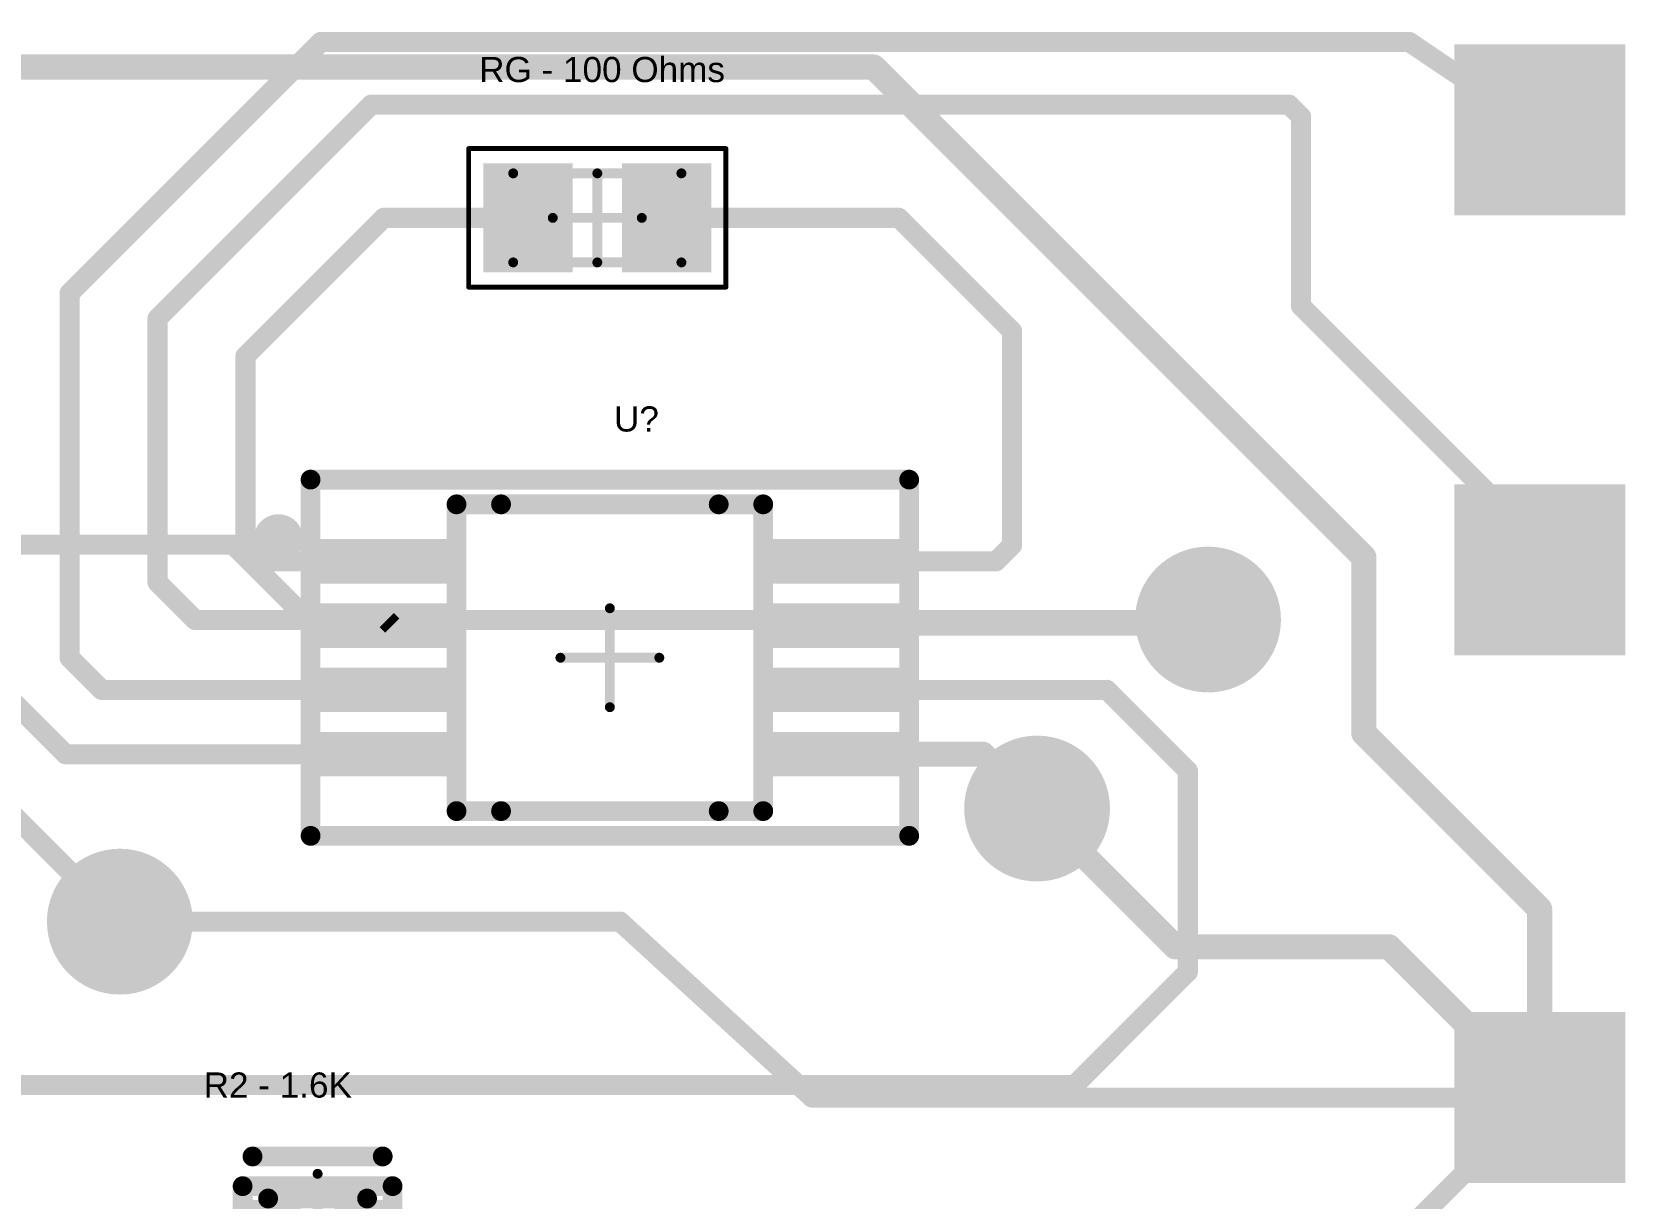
# Model space of a CAD drawing. Header units: inches. Extents: x 49.2 to 73.9, y 82.3 to 101.1.
# Drawn here: x 57.78 to 73.89, y 88.9 to 100.69 of the extents above; entities that cross this region are included whole.
import ezdxf

# ---------------------------------------------------------------- set-up
doc = ezdxf.new("R2010")
doc.units = ezdxf.units.IN
for name, color, linetype in [('Bottom Layer', 5, 'Continuous'), ('Bottom Solder', 6, 'Continuous'), ('Multi-Layer', 9, 'Continuous'), ('Pad Holes', 156, 'Continuous'), ('Top 3D Body', 56, 'Continuous'), ('Top Assembly', 56, 'Continuous'), ('Top Component Center', 56, 'Continuous'), ('Top Courtyard', 56, 'Continuous'), ('Top Layer', 1, 'Continuous'), ('Top Overlay', 2, 'Continuous'), ('Top Paste', 8, 'Continuous'), ('Top Solder', 216, 'Continuous'), ('Via Holes', 16, 'Continuous')]:
    doc.layers.add(name, color=color, linetype=linetype)
doc.styles.add('Arial', font='', dxfattribs={"height": 0.2})
doc.styles.get('Arial').set_extended_font_data('Arial')

# ---------------------------------------------------------------- blocks, each defined once
blk = doc.blocks.new('FP_DGK0008A_MFG_2')
at = {"layer": 'Top Layer'}
for points in [[(-2.925, 1.2), (-1.475, 1.2), (-1.475, 0.75), (-2.925, 0.75)], [(1.475, 1.2), (2.925, 1.2), (2.925, 0.75), (1.475, 0.75)], [(-2.925, 0.55), (-1.475, 0.55), (-1.475, 0.1), (-2.925, 0.1)], [(1.475, 0.55), (2.925, 0.55), (2.925, 0.1), (1.475, 0.1)], [(-2.925, -0.1), (-1.475, -0.1), (-1.475, -0.55), (-2.925, -0.55)], [(1.475, -0.1), (2.925, -0.1), (2.925, -0.55), (1.475, -0.55)], [(-2.925, -0.75), (-1.475, -0.75), (-1.475, -1.2), (-2.925, -1.2)], [(1.475, -0.75), (2.925, -0.75), (2.925, -1.2), (1.475, -1.2)]]:
    blk.add_hatch(color=1, dxfattribs=at).paths.add_polyline_path(points)
at = {"layer": 'Top Paste'}
for points in [[(-2.925, 1.2), (-1.475, 1.2), (-1.475, 0.75), (-2.925, 0.75)], [(1.475, 1.2), (2.925, 1.2), (2.925, 0.75), (1.475, 0.75)], [(-2.925, 0.55), (-1.475, 0.55), (-1.475, 0.1), (-2.925, 0.1)], [(1.475, 0.55), (2.925, 0.55), (2.925, 0.1), (1.475, 0.1)], [(-2.925, -0.1), (-1.475, -0.1), (-1.475, -0.55), (-2.925, -0.55)], [(1.475, -0.1), (2.925, -0.1), (2.925, -0.55), (1.475, -0.55)], [(-2.925, -0.75), (-1.475, -0.75), (-1.475, -1.2), (-2.925, -1.2)], [(1.475, -0.75), (2.925, -0.75), (2.925, -1.2), (1.475, -1.2)]]:
    blk.add_hatch(color=8, dxfattribs=at).paths.add_polyline_path(points)
at = {"layer": 'Top Solder'}
for points in [[(-2.925, 1.2), (-1.475, 1.2), (-1.475, 0.75), (-2.925, 0.75)], [(1.475, 1.2), (2.925, 1.2), (2.925, 0.75), (1.475, 0.75)], [(-2.925, 0.55), (-1.475, 0.55), (-1.475, 0.1), (-2.925, 0.1)], [(1.475, 0.55), (2.925, 0.55), (2.925, 0.1), (1.475, 0.1)], [(-2.925, -0.1), (-1.475, -0.1), (-1.475, -0.55), (-2.925, -0.55)], [(1.475, -0.1), (2.925, -0.1), (2.925, -0.55), (1.475, -0.55)], [(-2.925, -0.75), (-1.475, -0.75), (-1.475, -1.2), (-2.925, -1.2)], [(1.475, -0.75), (2.925, -0.75), (2.925, -1.2), (1.475, -1.2)]]:
    blk.add_hatch(color=216, dxfattribs=at).paths.add_polyline_path(points)
at = {"layer": 'Top 3D Body'}
for points in [[(-1.55, -1.55, 0.2, 0.2, 0), (-1.55, 1.55, 0.2, 0.2, 0)], [(-1.55, 1.55, 0.2, 0.2, 0), (1.55, 1.55, 0.2, 0.2, 0)], [(1.55, -1.55, 0.2, 0.2, 0), (1.55, 1.55, 0.2, 0.2, 0)], [(-1.55, -1.55, 0.2, 0.2, 0), (1.55, -1.55, 0.2, 0.2, 0)]]:
    blk.add_lwpolyline(points, format="xyseb", dxfattribs=at)
for points in [[(-1.6, 1.55, 0.1, 0.1, 1), (-1.5, 1.55, 0.1, 0.1, 1)], [(-1.6, 1.55, 0.1, 0.1, 1), (-1.5, 1.55, 0.1, 0.1, 1)], [(1.5, 1.55, 0.1, 0.1, 1), (1.6, 1.55, 0.1, 0.1, 1)], [(1.5, 1.55, 0.1, 0.1, 1), (1.6, 1.55, 0.1, 0.1, 1)], [(-1.6, -1.55, 0.1, 0.1, 1), (-1.5, -1.55, 0.1, 0.1, 1)], [(-1.6, -1.55, 0.1, 0.1, 1), (-1.5, -1.55, 0.1, 0.1, 1)], [(1.5, -1.55, 0.1, 0.1, 1), (1.6, -1.55, 0.1, 0.1, 1)], [(1.5, -1.55, 0.1, 0.1, 1), (1.6, -1.55, 0.1, 0.1, 1)]]:
    blk.add_lwpolyline(points, format="xyseb", close=True, dxfattribs=at)
at = {"layer": 'Top Assembly'}
for points in [[(-3.025, -1.8, 0.2, 0.2, 0), (-3.025, 1.8, 0.2, 0.2, 0)], [(-3.025, 1.8, 0.2, 0.2, 0), (3.025, 1.8, 0.2, 0.2, 0)], [(3.025, -1.8, 0.2, 0.2, 0), (3.025, 1.8, 0.2, 0.2, 0)], [(-3.025, -1.8, 0.2, 0.2, 0), (3.025, -1.8, 0.2, 0.2, 0)]]:
    blk.add_lwpolyline(points, format="xyseb", dxfattribs=at)
for points in [[(-3.075, 1.8, 0.1, 0.1, 1), (-2.975, 1.8, 0.1, 0.1, 1)], [(-3.075, 1.8, 0.1, 0.1, 1), (-2.975, 1.8, 0.1, 0.1, 1)], [(2.975, 1.8, 0.1, 0.1, 1), (3.075, 1.8, 0.1, 0.1, 1)], [(2.975, 1.8, 0.1, 0.1, 1), (3.075, 1.8, 0.1, 0.1, 1)], [(-3.075, -1.8, 0.1, 0.1, 1), (-2.975, -1.8, 0.1, 0.1, 1)], [(-3.075, -1.8, 0.1, 0.1, 1), (-2.975, -1.8, 0.1, 0.1, 1)], [(2.975, -1.8, 0.1, 0.1, 1), (3.075, -1.8, 0.1, 0.1, 1)], [(2.975, -1.8, 0.1, 0.1, 1), (3.075, -1.8, 0.1, 0.1, 1)]]:
    blk.add_lwpolyline(points, format="xyseb", close=True, dxfattribs=at)
at = {"layer": 'Top Component Center'}
for points in [[(0, -0.5, 0.1, 0.1, 0), (0, 0.5, 0.1, 0.1, 0)], [(-0.5, 0, 0.1, 0.1, 0), (0.5, 0, 0.1, 0.1, 0)]]:
    blk.add_lwpolyline(points, format="xyseb", dxfattribs=at)
for points in [[(-0.025, 0.5, 0.05, 0.05, 1), (0.025, 0.5, 0.05, 0.05, 1)], [(-0.525, 0, 0.05, 0.05, 1), (-0.475, 0, 0.05, 0.05, 1)], [(0.475, 0, 0.05, 0.05, 1), (0.525, 0, 0.05, 0.05, 1)], [(-0.025, -0.5, 0.05, 0.05, 1), (0.025, -0.5, 0.05, 0.05, 1)]]:
    blk.add_lwpolyline(points, format="xyseb", close=True, dxfattribs=at)
at = {"layer": 'Top Courtyard'}
for points in [[(-3.025, -1.8, 0.2, 0.2, 0), (-3.025, 1.8, 0.2, 0.2, 0)], [(-3.025, 1.8, 0.2, 0.2, 0), (3.025, 1.8, 0.2, 0.2, 0)], [(3.025, -1.8, 0.2, 0.2, 0), (3.025, 1.8, 0.2, 0.2, 0)], [(-3.025, -1.8, 0.2, 0.2, 0), (3.025, -1.8, 0.2, 0.2, 0)]]:
    blk.add_lwpolyline(points, format="xyseb", dxfattribs=at)
for points in [[(-3.075, 1.8, 0.1, 0.1, 1), (-2.975, 1.8, 0.1, 0.1, 1)], [(-3.075, 1.8, 0.1, 0.1, 1), (-2.975, 1.8, 0.1, 0.1, 1)], [(2.975, 1.8, 0.1, 0.1, 1), (3.075, 1.8, 0.1, 0.1, 1)], [(2.975, 1.8, 0.1, 0.1, 1), (3.075, 1.8, 0.1, 0.1, 1)], [(-3.075, -1.8, 0.1, 0.1, 1), (-2.975, -1.8, 0.1, 0.1, 1)], [(-3.075, -1.8, 0.1, 0.1, 1), (-2.975, -1.8, 0.1, 0.1, 1)], [(2.975, -1.8, 0.1, 0.1, 1), (3.075, -1.8, 0.1, 0.1, 1)], [(2.975, -1.8, 0.1, 0.1, 1), (3.075, -1.8, 0.1, 0.1, 1)]]:
    blk.add_lwpolyline(points, format="xyseb", close=True, dxfattribs=at)
at = {"layer": 'Top Overlay'}
for points in [[(-1.1, 1.55, 0.2, 0.2, 0), (1.1, 1.55, 0.2, 0.2, 0)], [(-1.1, -1.55, 0.2, 0.2, 0), (1.1, -1.55, 0.2, 0.2, 0)]]:
    blk.add_lwpolyline(points, format="xyseb", dxfattribs=at)
for points in [[(-1.15, 1.55, 0.1, 0.1, 1), (-1.05, 1.55, 0.1, 0.1, 1)], [(1.05, 1.55, 0.1, 0.1, 1), (1.15, 1.55, 0.1, 0.1, 1)], [(-3.225, 1.2, 0.25, 0.25, 1), (-3.475, 1.2, 0.25, 0.25, 1)], [(-3.538, 1.2, 0.125, 0.125, 1), (-3.413, 1.2, 0.125, 0.125, 1)], [(-3.287, 1.2, 0.125, 0.125, 1), (-3.163, 1.2, 0.125, 0.125, 1)], [(-1.15, -1.55, 0.1, 0.1, 1), (-1.05, -1.55, 0.1, 0.1, 1)], [(1.05, -1.55, 0.1, 0.1, 1), (1.15, -1.55, 0.1, 0.1, 1)]]:
    blk.add_lwpolyline(points, format="xyseb", close=True, dxfattribs=at)
blk = doc.blocks.new('RESC1608X55X25NL10T15_3')
at = {"layer": 'Top Layer'}
for points in [[(-1.05, -0.45), (-1.05, 0.45), (-0.35, 0.45), (-0.35, -0.45)], [(0.35, -0.45), (0.35, 0.45), (1.05, 0.45), (1.05, -0.45)]]:
    blk.add_hatch(color=1, dxfattribs=at).paths.add_polyline_path(points)
at = {"layer": 'Top Paste'}
for points in [[(-1.05, -0.45), (-1.05, 0.45), (-0.35, 0.45), (-0.35, -0.45)], [(0.35, -0.45), (0.35, 0.45), (1.05, 0.45), (1.05, -0.45)]]:
    blk.add_hatch(color=8, dxfattribs=at).paths.add_polyline_path(points)
at = {"layer": 'Top Solder'}
for points in [[(-1.152, -0.552), (-1.152, 0.552), (-0.248, 0.552), (-0.248, -0.552)], [(0.248, -0.552), (0.248, 0.552), (1.152, 0.552), (1.152, -0.552)]]:
    blk.add_hatch(color=216, dxfattribs=at).paths.add_polyline_path(points)
at = {"layer": 'Top 3D Body'}
for points in [[(-0.85, 0.45, 0.1, 0.1, 0), (-0.85, -0.45, 0.1, 0.1, 0)], [(0.85, 0.45, 0.1, 0.1, 0), (-0.85, 0.45, 0.1, 0.1, 0)], [(0.85, 0.45, 0.1, 0.1, 0), (0.85, -0.45, 0.1, 0.1, 0)], [(0.85, -0.45, 0.1, 0.1, 0), (-0.85, -0.45, 0.1, 0.1, 0)]]:
    blk.add_lwpolyline(points, format="xyseb", dxfattribs=at)
for points in [[(-0.875, 0.45, 0.05, 0.05, 1), (-0.825, 0.45, 0.05, 0.05, 1)], [(-0.875, 0.45, 0.05, 0.05, 1), (-0.825, 0.45, 0.05, 0.05, 1)], [(0.825, 0.45, 0.05, 0.05, 1), (0.875, 0.45, 0.05, 0.05, 1)], [(0.825, 0.45, 0.05, 0.05, 1), (0.875, 0.45, 0.05, 0.05, 1)], [(-0.875, -0.45, 0.05, 0.05, 1), (-0.825, -0.45, 0.05, 0.05, 1)], [(-0.875, -0.45, 0.05, 0.05, 1), (-0.825, -0.45, 0.05, 0.05, 1)], [(0.825, -0.45, 0.05, 0.05, 1), (0.875, -0.45, 0.05, 0.05, 1)], [(0.825, -0.45, 0.05, 0.05, 1), (0.875, -0.45, 0.05, 0.05, 1)]]:
    blk.add_lwpolyline(points, format="xyseb", close=True, dxfattribs=at)
at = {"layer": 'Top Courtyard'}
for points in [[(-1.3, 0.7, 0.05, 0.05, 0), (-1.3, -0.7, 0.05, 0.05, 0)], [(1.3, 0.7, 0.05, 0.05, 0), (-1.3, 0.7, 0.05, 0.05, 0)], [(1.3, 0.7, 0.05, 0.05, 0), (1.3, -0.7, 0.05, 0.05, 0)], [(0, 0.45, 0.1, 0.1, 0), (0, -0.45, 0.1, 0.1, 0)], [(0.45, 0, 0.1, 0.1, 0), (-0.45, 0, 0.1, 0.1, 0)], [(1.3, -0.7, 0.05, 0.05, 0), (-1.3, -0.7, 0.05, 0.05, 0)]]:
    blk.add_lwpolyline(points, format="xyseb", dxfattribs=at)
for points in [[(-1.312, 0.7, 0.025, 0.025, 1), (-1.288, 0.7, 0.025, 0.025, 1)], [(-1.312, 0.7, 0.025, 0.025, 1), (-1.288, 0.7, 0.025, 0.025, 1)], [(1.288, 0.7, 0.025, 0.025, 1), (1.312, 0.7, 0.025, 0.025, 1)], [(1.288, 0.7, 0.025, 0.025, 1), (1.312, 0.7, 0.025, 0.025, 1)], [(-0.025, 0.45, 0.05, 0.05, 1), (0.025, 0.45, 0.05, 0.05, 1)], [(-0.475, 0, 0.05, 0.05, 1), (-0.425, 0, 0.05, 0.05, 1)], [(0.425, 0, 0.05, 0.05, 1), (0.475, 0, 0.05, 0.05, 1)], [(-0.025, -0.45, 0.05, 0.05, 1), (0.025, -0.45, 0.05, 0.05, 1)], [(-1.312, -0.7, 0.025, 0.025, 1), (-1.288, -0.7, 0.025, 0.025, 1)], [(-1.312, -0.7, 0.025, 0.025, 1), (-1.288, -0.7, 0.025, 0.025, 1)], [(1.288, -0.7, 0.025, 0.025, 1), (1.312, -0.7, 0.025, 0.025, 1)], [(1.288, -0.7, 0.025, 0.025, 1), (1.312, -0.7, 0.025, 0.025, 1)]]:
    blk.add_lwpolyline(points, format="xyseb", close=True, dxfattribs=at)
blk = doc.blocks.new('FP_RN73R1E_IPC_C_4')
at = {"layer": 'Top Layer'}
for points in [[(-0.658, 0.236), (-0.17, 0.236), (-0.17, -0.236), (-0.658, -0.236)], [(0.17, 0.236), (0.658, 0.236), (0.658, -0.236), (0.17, -0.236)]]:
    blk.add_hatch(color=1, dxfattribs=at).paths.add_polyline_path(points)
at = {"layer": 'Top Paste'}
for points in [[(-0.658, 0.236), (-0.17, 0.236), (-0.17, -0.236), (-0.658, -0.236)], [(0.17, 0.236), (0.658, 0.236), (0.658, -0.236), (0.17, -0.236)]]:
    blk.add_hatch(color=8, dxfattribs=at).paths.add_polyline_path(points)
at = {"layer": 'Top Solder'}
for points in [[(-0.658, 0.236), (-0.17, 0.236), (-0.17, -0.236), (-0.658, -0.236)], [(0.17, 0.236), (0.658, 0.236), (0.658, -0.236), (0.17, -0.236)]]:
    blk.add_hatch(color=216, dxfattribs=at).paths.add_polyline_path(points)
at = {"layer": 'Top 3D Body'}
for points in [[(-0.5, -0.25, 0.2, 0.2, 0), (-0.5, 0.25, 0.2, 0.2, 0)], [(-0.5, 0.25, 0.2, 0.2, 0), (0.5, 0.25, 0.2, 0.2, 0)], [(0.5, -0.25, 0.2, 0.2, 0), (0.5, 0.25, 0.2, 0.2, 0)], [(-0.5, -0.25, 0.2, 0.2, 0), (0.5, -0.25, 0.2, 0.2, 0)]]:
    blk.add_lwpolyline(points, format="xyseb", dxfattribs=at)
for points in [[(-0.55, 0.25, 0.1, 0.1, 1), (-0.45, 0.25, 0.1, 0.1, 1)], [(-0.55, 0.25, 0.1, 0.1, 1), (-0.45, 0.25, 0.1, 0.1, 1)], [(0.45, 0.25, 0.1, 0.1, 1), (0.55, 0.25, 0.1, 0.1, 1)], [(0.45, 0.25, 0.1, 0.1, 1), (0.55, 0.25, 0.1, 0.1, 1)], [(-0.55, -0.25, 0.1, 0.1, 1), (-0.45, -0.25, 0.1, 0.1, 1)], [(-0.55, -0.25, 0.1, 0.1, 1), (-0.45, -0.25, 0.1, 0.1, 1)], [(0.45, -0.25, 0.1, 0.1, 1), (0.55, -0.25, 0.1, 0.1, 1)], [(0.45, -0.25, 0.1, 0.1, 1), (0.55, -0.25, 0.1, 0.1, 1)]]:
    blk.add_lwpolyline(points, format="xyseb", close=True, dxfattribs=at)
at = {"layer": 'Top Assembly'}
for points in [[(-0.758, -0.375, 0.2, 0.2, 0), (-0.758, 0.375, 0.2, 0.2, 0)], [(-0.758, 0.375, 0.2, 0.2, 0), (0.758, 0.375, 0.2, 0.2, 0)], [(0.758, -0.375, 0.2, 0.2, 0), (0.758, 0.375, 0.2, 0.2, 0)], [(-0.758, -0.375, 0.2, 0.2, 0), (0.758, -0.375, 0.2, 0.2, 0)]]:
    blk.add_lwpolyline(points, format="xyseb", dxfattribs=at)
for points in [[(-0.808, 0.375, 0.1, 0.1, 1), (-0.708, 0.375, 0.1, 0.1, 1)], [(-0.808, 0.375, 0.1, 0.1, 1), (-0.708, 0.375, 0.1, 0.1, 1)], [(0.708, 0.375, 0.1, 0.1, 1), (0.808, 0.375, 0.1, 0.1, 1)], [(0.708, 0.375, 0.1, 0.1, 1), (0.808, 0.375, 0.1, 0.1, 1)], [(-0.808, -0.375, 0.1, 0.1, 1), (-0.708, -0.375, 0.1, 0.1, 1)], [(-0.808, -0.375, 0.1, 0.1, 1), (-0.708, -0.375, 0.1, 0.1, 1)], [(0.708, -0.375, 0.1, 0.1, 1), (0.808, -0.375, 0.1, 0.1, 1)], [(0.708, -0.375, 0.1, 0.1, 1), (0.808, -0.375, 0.1, 0.1, 1)]]:
    blk.add_lwpolyline(points, format="xyseb", close=True, dxfattribs=at)
at = {"layer": 'Top Component Center'}
for points in [[(0, -0.5, 0.1, 0.1, 0), (0, 0.5, 0.1, 0.1, 0)], [(-0.5, 0, 0.1, 0.1, 0), (0.5, 0, 0.1, 0.1, 0)]]:
    blk.add_lwpolyline(points, format="xyseb", dxfattribs=at)
for points in [[(-0.025, 0.5, 0.05, 0.05, 1), (0.025, 0.5, 0.05, 0.05, 1)], [(-0.525, 0, 0.05, 0.05, 1), (-0.475, 0, 0.05, 0.05, 1)], [(0.475, 0, 0.05, 0.05, 1), (0.525, 0, 0.05, 0.05, 1)], [(-0.025, -0.5, 0.05, 0.05, 1), (0.025, -0.5, 0.05, 0.05, 1)]]:
    blk.add_lwpolyline(points, format="xyseb", close=True, dxfattribs=at)
at = {"layer": 'Top Courtyard'}
for points in [[(-0.758, -0.375, 0.2, 0.2, 0), (-0.758, 0.375, 0.2, 0.2, 0)], [(-0.758, 0.375, 0.2, 0.2, 0), (0.758, 0.375, 0.2, 0.2, 0)], [(0.758, -0.375, 0.2, 0.2, 0), (0.758, 0.375, 0.2, 0.2, 0)], [(-0.758, -0.375, 0.2, 0.2, 0), (0.758, -0.375, 0.2, 0.2, 0)]]:
    blk.add_lwpolyline(points, format="xyseb", dxfattribs=at)
for points in [[(-0.808, 0.375, 0.1, 0.1, 1), (-0.708, 0.375, 0.1, 0.1, 1)], [(-0.808, 0.375, 0.1, 0.1, 1), (-0.708, 0.375, 0.1, 0.1, 1)], [(0.708, 0.375, 0.1, 0.1, 1), (0.808, 0.375, 0.1, 0.1, 1)], [(0.708, 0.375, 0.1, 0.1, 1), (0.808, 0.375, 0.1, 0.1, 1)], [(-0.808, -0.375, 0.1, 0.1, 1), (-0.708, -0.375, 0.1, 0.1, 1)], [(-0.808, -0.375, 0.1, 0.1, 1), (-0.708, -0.375, 0.1, 0.1, 1)], [(0.708, -0.375, 0.1, 0.1, 1), (0.808, -0.375, 0.1, 0.1, 1)], [(0.708, -0.375, 0.1, 0.1, 1), (0.808, -0.375, 0.1, 0.1, 1)]]:
    blk.add_lwpolyline(points, format="xyseb", close=True, dxfattribs=at)
at = {"layer": 'Top Overlay'}
for points in [[(-0.658, 0.675, 0.2, 0.2, 0), (0.658, 0.675, 0.2, 0.2, 0)], [(-0.658, -0.675, 0.2, 0.2, 0), (0.658, -0.675, 0.2, 0.2, 0)]]:
    blk.add_lwpolyline(points, format="xyseb", dxfattribs=at)
for points in [[(-0.708, 0.675, 0.1, 0.1, 1), (-0.608, 0.675, 0.1, 0.1, 1)], [(0.608, 0.675, 0.1, 0.1, 1), (0.708, 0.675, 0.1, 0.1, 1)], [(-0.708, -0.675, 0.1, 0.1, 1), (-0.608, -0.675, 0.1, 0.1, 1)], [(0.608, -0.675, 0.1, 0.1, 1), (0.708, -0.675, 0.1, 0.1, 1)]]:
    blk.add_lwpolyline(points, format="xyseb", close=True, dxfattribs=at)

msp = doc.modelspace()

# ---------------------------------------------------------------- hatches: boundary and pattern name
at = {"layer": 'Bottom Layer'}
for points in [[(72.263, 100.457), (73.787, 100.457), (73.787, 98.933), (72.263, 98.933)], [(72.263, 96.012), (73.787, 96.012), (73.787, 94.488), (72.263, 94.488)], [(72.263, 90.678), (73.787, 90.678), (73.787, 89.154), (72.263, 89.154)]]:
    msp.add_hatch(color=5, dxfattribs=at).paths.add_polyline_path(points)
h = msp.add_hatch(color=5, dxfattribs=at)
edge = h.paths.add_edge_path()
edge.add_arc((69.673, 94.747), 0.635, 0, 360)
h = msp.add_hatch(color=5, dxfattribs=at)
edge = h.paths.add_edge_path()
edge.add_arc((67.945, 92.837), 0.635, 0, 360)
h = msp.add_hatch(color=5, dxfattribs=at)
edge = h.paths.add_edge_path()
edge.add_arc((58.674, 91.694), 0.635, 0, 360)
at = {"layer": 'Bottom Solder'}
for points in [[(72.161, 100.559), (73.889, 100.559), (73.889, 98.831), (72.161, 98.831)], [(72.161, 96.114), (73.889, 96.114), (73.889, 94.386), (72.161, 94.386)], [(72.161, 90.78), (73.889, 90.78), (73.889, 89.052), (72.161, 89.052)]]:
    msp.add_hatch(color=6, dxfattribs=at).paths.add_polyline_path(points)
h = msp.add_hatch(color=6, dxfattribs=at)
edge = h.paths.add_edge_path()
edge.add_arc((69.673, 94.747), 0.737, 0, 360)
h = msp.add_hatch(color=6, dxfattribs=at)
edge = h.paths.add_edge_path()
edge.add_arc((67.945, 92.837), 0.737, 0, 360)
h = msp.add_hatch(color=6, dxfattribs=at)
edge = h.paths.add_edge_path()
edge.add_arc((58.674, 91.694), 0.737, 0, 360)
at = {"layer": 'Multi-Layer'}
for points in [[(72.263, 100.457), (73.787, 100.457), (73.787, 98.933), (72.263, 98.933)], [(72.263, 96.012), (73.787, 96.012), (73.787, 94.488), (72.263, 94.488)], [(72.263, 90.678), (73.787, 90.678), (73.787, 89.154), (72.263, 89.154)]]:
    msp.add_hatch(color=9, dxfattribs=at).paths.add_polyline_path(points)
at = {"layer": 'Pad Holes'}
h = msp.add_hatch(color=7, dxfattribs=at)
edge = h.paths.add_edge_path()
edge.add_arc((73.025, 99.695), 0.381, 0, 360)
h = msp.add_hatch(color=7, dxfattribs=at)
edge = h.paths.add_edge_path()
edge.add_arc((73.025, 95.25), 0.381, 0, 360)
h = msp.add_hatch(color=7, dxfattribs=at)
edge = h.paths.add_edge_path()
edge.add_arc((73.025, 89.916), 0.381, 0, 360)
at = {"layer": 'Top Layer'}
for points in [[(72.263, 100.457), (73.787, 100.457), (73.787, 98.933), (72.263, 98.933)], [(72.263, 96.012), (73.787, 96.012), (73.787, 94.488), (72.263, 94.488)], [(72.263, 90.678), (73.787, 90.678), (73.787, 89.154), (72.263, 89.154)]]:
    msp.add_hatch(color=1, dxfattribs=at).paths.add_polyline_path(points)
h = msp.add_hatch(color=1, dxfattribs=at)
edge = h.paths.add_edge_path()
edge.add_arc((69.673, 94.747), 0.635, 0, 360)
h = msp.add_hatch(color=1, dxfattribs=at)
edge = h.paths.add_edge_path()
edge.add_arc((67.945, 92.837), 0.635, 0, 360)
h = msp.add_hatch(color=1, dxfattribs=at)
edge = h.paths.add_edge_path()
edge.add_arc((58.674, 91.694), 0.635, 0, 360)
at = {"layer": 'Top Solder'}
for points in [[(72.161, 100.559), (73.889, 100.559), (73.889, 98.831), (72.161, 98.831)], [(72.161, 96.114), (73.889, 96.114), (73.889, 94.386), (72.161, 94.386)], [(72.161, 90.78), (73.889, 90.78), (73.889, 89.052), (72.161, 89.052)]]:
    msp.add_hatch(color=216, dxfattribs=at).paths.add_polyline_path(points)
h = msp.add_hatch(color=216, dxfattribs=at)
edge = h.paths.add_edge_path()
edge.add_arc((69.673, 94.747), 0.737, 0, 360)
h = msp.add_hatch(color=216, dxfattribs=at)
edge = h.paths.add_edge_path()
edge.add_arc((67.945, 92.837), 0.737, 0, 360)
h = msp.add_hatch(color=216, dxfattribs=at)
edge = h.paths.add_edge_path()
edge.add_arc((58.674, 91.694), 0.737, 0, 360)
at = {"layer": 'Via Holes'}
h = msp.add_hatch(color=7, dxfattribs=at)
edge = h.paths.add_edge_path()
edge.add_arc((69.673, 94.747), 0.356, 0, 360)
h = msp.add_hatch(color=7, dxfattribs=at)
edge = h.paths.add_edge_path()
edge.add_arc((67.945, 92.837), 0.356, 0, 360)
h = msp.add_hatch(color=7, dxfattribs=at)
edge = h.paths.add_edge_path()
edge.add_arc((58.674, 91.694), 0.356, 0, 360)

# ---------------------------------------------------------------- linework, layer by layer
at = {"layer": 'Bottom Layer'}
for points in [[(55.626, 100.33, 0.254, 0.254, 0), (66.294, 100.33, 0.254, 0.254, 0)], [(66.294, 100.33, 0.254, 0.254, 0), (71.247, 95.377, 0.254, 0.254, 0)], [(52.578, 95.504, 0.203, 0.203, 0), (59.817, 95.504, 0.203, 0.203, 0)], [(59.817, 95.504, 0.203, 0.203, 0), (60.579, 94.742, 0.203, 0.203, 0)], [(71.247, 93.599, 0.254, 0.254, 0), (71.247, 95.377, 0.254, 0.254, 0)], [(60.579, 94.742, 0.203, 0.203, 0), (69.673, 94.742, 0.203, 0.203, 0)], [(71.247, 93.599, 0.254, 0.254, 0), (73.025, 91.821, 0.254, 0.254, 0)], [(67.945, 92.837, 0.254, 0.254, 0), (69.342, 91.44, 0.254, 0.254, 0)], [(58.674, 91.694, 0.203, 0.203, 0), (63.73, 91.694, 0.203, 0.203, 0)], [(63.73, 91.694, 0.203, 0.203, 0), (65.671, 89.916, 0.203, 0.203, 0)], [(73.025, 89.916, 0.254, 0.254, 0), (73.025, 91.821, 0.254, 0.254, 0)], [(69.342, 91.44, 0.254, 0.254, 0), (71.501, 91.44, 0.254, 0.254, 0)], [(71.501, 91.44, 0.254, 0.254, 0), (73.025, 89.916, 0.254, 0.254, 0)], [(65.671, 89.916, 0.203, 0.203, 0), (73.025, 89.916, 0.203, 0.203, 0)], [(71.512, 88.403, 0.203, 0.203, 0), (73.025, 89.916, 0.203, 0.203, 0)]]:
    msp.add_lwpolyline(points, format="xyseb", dxfattribs=at)
for points in [[(66.23, 100.33, 0.127, 0.127, 1), (66.357, 100.33, 0.127, 0.127, 1)], [(66.23, 100.33, 0.127, 0.127, 1), (66.357, 100.33, 0.127, 0.127, 1)], [(59.766, 95.504, 0.102, 0.102, 1), (59.868, 95.504, 0.102, 0.102, 1)], [(59.766, 95.504, 0.102, 0.102, 1), (59.868, 95.504, 0.102, 0.102, 1)], [(71.183, 95.377, 0.127, 0.127, 1), (71.311, 95.377, 0.127, 0.127, 1)], [(71.183, 95.377, 0.127, 0.127, 1), (71.311, 95.377, 0.127, 0.127, 1)], [(60.528, 94.742, 0.102, 0.102, 1), (60.63, 94.742, 0.102, 0.102, 1)], [(60.528, 94.742, 0.102, 0.102, 1), (60.63, 94.742, 0.102, 0.102, 1)], [(69.622, 94.742, 0.102, 0.102, 1), (69.724, 94.742, 0.102, 0.102, 1)], [(71.183, 93.599, 0.127, 0.127, 1), (71.311, 93.599, 0.127, 0.127, 1)], [(71.183, 93.599, 0.127, 0.127, 1), (71.311, 93.599, 0.127, 0.127, 1)], [(67.881, 92.837, 0.127, 0.127, 1), (68.008, 92.837, 0.127, 0.127, 1)], [(58.623, 91.694, 0.102, 0.102, 1), (58.725, 91.694, 0.102, 0.102, 1)], [(63.679, 91.694, 0.102, 0.102, 1), (63.781, 91.694, 0.102, 0.102, 1)], [(63.679, 91.694, 0.102, 0.102, 1), (63.781, 91.694, 0.102, 0.102, 1)], [(72.962, 91.821, 0.127, 0.127, 1), (73.088, 91.821, 0.127, 0.127, 1)], [(72.962, 91.821, 0.127, 0.127, 1), (73.088, 91.821, 0.127, 0.127, 1)], [(69.278, 91.44, 0.127, 0.127, 1), (69.405, 91.44, 0.127, 0.127, 1)], [(69.278, 91.44, 0.127, 0.127, 1), (69.405, 91.44, 0.127, 0.127, 1)], [(71.438, 91.44, 0.127, 0.127, 1), (71.564, 91.44, 0.127, 0.127, 1)], [(71.438, 91.44, 0.127, 0.127, 1), (71.564, 91.44, 0.127, 0.127, 1)], [(72.962, 89.916, 0.127, 0.127, 1), (73.088, 89.916, 0.127, 0.127, 1)], [(72.962, 89.916, 0.127, 0.127, 1), (73.088, 89.916, 0.127, 0.127, 1)], [(65.62, 89.916, 0.102, 0.102, 1), (65.721, 89.916, 0.102, 0.102, 1)], [(65.62, 89.916, 0.102, 0.102, 1), (65.721, 89.916, 0.102, 0.102, 1)], [(72.974, 89.916, 0.102, 0.102, 1), (73.076, 89.916, 0.102, 0.102, 1)], [(72.974, 89.916, 0.102, 0.102, 1), (73.076, 89.916, 0.102, 0.102, 1)]]:
    msp.add_lwpolyline(points, format="xyseb", close=True, dxfattribs=at)
at = {"layer": 'Top Layer'}
for points in [[(58.166, 98.044, 0.203, 0.203, 0), (60.706, 100.584, 0.203, 0.203, 0)], [(60.706, 100.584, 0.203, 0.203, 0), (71.705, 100.584, 0.203, 0.203, 0)], [(71.705, 100.584, 0.203, 0.203, 0), (73.025, 99.695, 0.203, 0.203, 0)], [(59.055, 97.79, 0.203, 0.203, 0), (61.214, 99.949, 0.203, 0.203, 0)], [(61.214, 99.949, 0.203, 0.203, 0), (70.493, 99.949, 0.203, 0.203, 0)], [(70.493, 99.949, 0.203, 0.203, 0), (70.612, 99.83, 0.203, 0.203, 0)], [(70.612, 97.917, 0.203, 0.203, 0), (70.612, 99.83, 0.203, 0.203, 0)], [(59.944, 97.409, 0.203, 0.203, 0), (61.341, 98.806, 0.203, 0.203, 0)], [(61.341, 98.806, 0.203, 0.203, 0), (62.8, 98.806, 0.203, 0.203, 0)], [(64.2, 98.806, 0.203, 0.203, 0), (66.548, 98.806, 0.203, 0.203, 0)], [(66.548, 98.806, 0.203, 0.203, 0), (67.691, 97.663, 0.203, 0.203, 0)], [(58.166, 94.361, 0.203, 0.203, 0), (58.166, 98.044, 0.203, 0.203, 0)], [(70.612, 97.917, 0.203, 0.203, 0), (73.025, 95.504, 0.203, 0.203, 0)], [(59.055, 95.123, 0.203, 0.203, 0), (59.055, 97.79, 0.203, 0.203, 0)], [(67.691, 95.496, 0.203, 0.203, 0), (67.691, 97.663, 0.203, 0.203, 0)], [(59.944, 95.455, 0.203, 0.203, 0), (59.944, 97.409, 0.203, 0.203, 0)], [(59.944, 95.455, 0.203, 0.203, 0), (60.063, 95.336, 0.203, 0.203, 0)], [(67.531, 95.336, 0.203, 0.203, 0), (67.691, 95.496, 0.203, 0.203, 0)], [(73.025, 95.25, 0.203, 0.203, 0), (73.025, 95.504, 0.203, 0.203, 0)], [(56.134, 95.377, 0.203, 0.203, 0), (58.125, 93.386, 0.203, 0.203, 0)], [(60.063, 95.336, 0.203, 0.203, 0), (61.427, 95.336, 0.203, 0.203, 0)], [(65.827, 95.336, 0.203, 0.203, 0), (67.531, 95.336, 0.203, 0.203, 0)], [(59.055, 95.123, 0.203, 0.203, 0), (59.436, 94.742, 0.203, 0.203, 0)], [(59.436, 94.742, 0.203, 0.203, 0), (61.371, 94.742, 0.203, 0.203, 0)], [(61.371, 94.742, 0.203, 0.203, 0), (61.427, 94.686, 0.203, 0.203, 0)], [(65.827, 94.686, 0.203, 0.203, 0), (69.612, 94.686, 0.203, 0.203, 0)], [(69.612, 94.686, 0.203, 0.203, 0), (69.673, 94.747, 0.203, 0.203, 0)], [(58.166, 94.361, 0.203, 0.203, 0), (58.491, 94.036, 0.203, 0.203, 0)], [(58.491, 94.036, 0.203, 0.203, 0), (61.427, 94.036, 0.203, 0.203, 0)], [(65.827, 94.036, 0.203, 0.203, 0), (68.651, 94.036, 0.203, 0.203, 0)], [(68.651, 94.036, 0.203, 0.203, 0), (69.469, 93.218, 0.203, 0.203, 0)], [(58.125, 93.386, 0.203, 0.203, 0), (61.427, 93.386, 0.203, 0.203, 0)], [(65.827, 93.386, 0.254, 0.254, 0), (67.396, 93.386, 0.254, 0.254, 0)], [(67.396, 93.386, 0.254, 0.254, 0), (67.945, 92.837, 0.254, 0.254, 0)], [(69.469, 91.186, 0.203, 0.203, 0), (69.469, 93.218, 0.203, 0.203, 0)], [(57.404, 92.964, 0.203, 0.203, 0), (58.674, 91.694, 0.203, 0.203, 0)], [(68.326, 90.043, 0.203, 0.203, 0), (69.469, 91.186, 0.203, 0.203, 0)], [(53.84, 90.043, 0.203, 0.203, 0), (68.326, 90.043, 0.203, 0.203, 0)]]:
    msp.add_lwpolyline(points, format="xyseb", dxfattribs=at)
for points in [[(60.655, 100.584, 0.102, 0.102, 1), (60.757, 100.584, 0.102, 0.102, 1)], [(60.655, 100.584, 0.102, 0.102, 1), (60.757, 100.584, 0.102, 0.102, 1)], [(71.655, 100.584, 0.102, 0.102, 1), (71.756, 100.584, 0.102, 0.102, 1)], [(71.655, 100.584, 0.102, 0.102, 1), (71.756, 100.584, 0.102, 0.102, 1)], [(61.163, 99.949, 0.102, 0.102, 1), (61.265, 99.949, 0.102, 0.102, 1)], [(61.163, 99.949, 0.102, 0.102, 1), (61.265, 99.949, 0.102, 0.102, 1)], [(70.442, 99.949, 0.102, 0.102, 1), (70.544, 99.949, 0.102, 0.102, 1)], [(70.442, 99.949, 0.102, 0.102, 1), (70.544, 99.949, 0.102, 0.102, 1)], [(70.561, 99.83, 0.102, 0.102, 1), (70.663, 99.83, 0.102, 0.102, 1)], [(70.561, 99.83, 0.102, 0.102, 1), (70.663, 99.83, 0.102, 0.102, 1)], [(72.974, 99.695, 0.102, 0.102, 1), (73.076, 99.695, 0.102, 0.102, 1)], [(61.29, 98.806, 0.102, 0.102, 1), (61.392, 98.806, 0.102, 0.102, 1)], [(61.29, 98.806, 0.102, 0.102, 1), (61.392, 98.806, 0.102, 0.102, 1)], [(62.749, 98.806, 0.102, 0.102, 1), (62.851, 98.806, 0.102, 0.102, 1)], [(64.149, 98.806, 0.102, 0.102, 1), (64.251, 98.806, 0.102, 0.102, 1)], [(66.497, 98.806, 0.102, 0.102, 1), (66.599, 98.806, 0.102, 0.102, 1)], [(66.497, 98.806, 0.102, 0.102, 1), (66.599, 98.806, 0.102, 0.102, 1)], [(58.115, 98.044, 0.102, 0.102, 1), (58.217, 98.044, 0.102, 0.102, 1)], [(58.115, 98.044, 0.102, 0.102, 1), (58.217, 98.044, 0.102, 0.102, 1)], [(70.561, 97.917, 0.102, 0.102, 1), (70.663, 97.917, 0.102, 0.102, 1)], [(70.561, 97.917, 0.102, 0.102, 1), (70.663, 97.917, 0.102, 0.102, 1)], [(59.004, 97.79, 0.102, 0.102, 1), (59.106, 97.79, 0.102, 0.102, 1)], [(59.004, 97.79, 0.102, 0.102, 1), (59.106, 97.79, 0.102, 0.102, 1)], [(67.64, 97.663, 0.102, 0.102, 1), (67.742, 97.663, 0.102, 0.102, 1)], [(67.64, 97.663, 0.102, 0.102, 1), (67.742, 97.663, 0.102, 0.102, 1)], [(59.893, 97.409, 0.102, 0.102, 1), (59.995, 97.409, 0.102, 0.102, 1)], [(59.893, 97.409, 0.102, 0.102, 1), (59.995, 97.409, 0.102, 0.102, 1)], [(59.893, 95.455, 0.102, 0.102, 1), (59.995, 95.455, 0.102, 0.102, 1)], [(59.893, 95.455, 0.102, 0.102, 1), (59.995, 95.455, 0.102, 0.102, 1)], [(67.64, 95.496, 0.102, 0.102, 1), (67.742, 95.496, 0.102, 0.102, 1)], [(67.64, 95.496, 0.102, 0.102, 1), (67.742, 95.496, 0.102, 0.102, 1)], [(72.974, 95.504, 0.102, 0.102, 1), (73.076, 95.504, 0.102, 0.102, 1)], [(72.974, 95.504, 0.102, 0.102, 1), (73.076, 95.504, 0.102, 0.102, 1)], [(60.012, 95.336, 0.102, 0.102, 1), (60.114, 95.336, 0.102, 0.102, 1)], [(60.012, 95.336, 0.102, 0.102, 1), (60.114, 95.336, 0.102, 0.102, 1)], [(61.376, 95.336, 0.102, 0.102, 1), (61.478, 95.336, 0.102, 0.102, 1)], [(65.776, 95.336, 0.102, 0.102, 1), (65.878, 95.336, 0.102, 0.102, 1)], [(67.48, 95.336, 0.102, 0.102, 1), (67.582, 95.336, 0.102, 0.102, 1)], [(67.48, 95.336, 0.102, 0.102, 1), (67.582, 95.336, 0.102, 0.102, 1)], [(72.974, 95.25, 0.102, 0.102, 1), (73.076, 95.25, 0.102, 0.102, 1)], [(59.004, 95.123, 0.102, 0.102, 1), (59.106, 95.123, 0.102, 0.102, 1)], [(59.004, 95.123, 0.102, 0.102, 1), (59.106, 95.123, 0.102, 0.102, 1)], [(59.385, 94.742, 0.102, 0.102, 1), (59.487, 94.742, 0.102, 0.102, 1)], [(59.385, 94.742, 0.102, 0.102, 1), (59.487, 94.742, 0.102, 0.102, 1)], [(61.32, 94.742, 0.102, 0.102, 1), (61.422, 94.742, 0.102, 0.102, 1)], [(61.32, 94.742, 0.102, 0.102, 1), (61.422, 94.742, 0.102, 0.102, 1)], [(61.376, 94.686, 0.102, 0.102, 1), (61.478, 94.686, 0.102, 0.102, 1)], [(65.776, 94.686, 0.102, 0.102, 1), (65.878, 94.686, 0.102, 0.102, 1)], [(69.561, 94.686, 0.102, 0.102, 1), (69.663, 94.686, 0.102, 0.102, 1)], [(69.561, 94.686, 0.102, 0.102, 1), (69.663, 94.686, 0.102, 0.102, 1)], [(69.622, 94.747, 0.102, 0.102, 1), (69.724, 94.747, 0.102, 0.102, 1)], [(58.115, 94.361, 0.102, 0.102, 1), (58.217, 94.361, 0.102, 0.102, 1)], [(58.115, 94.361, 0.102, 0.102, 1), (58.217, 94.361, 0.102, 0.102, 1)], [(58.44, 94.036, 0.102, 0.102, 1), (58.542, 94.036, 0.102, 0.102, 1)], [(58.44, 94.036, 0.102, 0.102, 1), (58.542, 94.036, 0.102, 0.102, 1)], [(61.376, 94.036, 0.102, 0.102, 1), (61.478, 94.036, 0.102, 0.102, 1)], [(65.776, 94.036, 0.102, 0.102, 1), (65.878, 94.036, 0.102, 0.102, 1)], [(68.6, 94.036, 0.102, 0.102, 1), (68.702, 94.036, 0.102, 0.102, 1)], [(68.6, 94.036, 0.102, 0.102, 1), (68.702, 94.036, 0.102, 0.102, 1)], [(58.074, 93.386, 0.102, 0.102, 1), (58.176, 93.386, 0.102, 0.102, 1)], [(58.074, 93.386, 0.102, 0.102, 1), (58.176, 93.386, 0.102, 0.102, 1)], [(61.376, 93.386, 0.102, 0.102, 1), (61.478, 93.386, 0.102, 0.102, 1)], [(65.764, 93.386, 0.127, 0.127, 1), (65.891, 93.386, 0.127, 0.127, 1)], [(67.332, 93.386, 0.127, 0.127, 1), (67.459, 93.386, 0.127, 0.127, 1)], [(67.332, 93.386, 0.127, 0.127, 1), (67.459, 93.386, 0.127, 0.127, 1)], [(69.418, 93.218, 0.102, 0.102, 1), (69.52, 93.218, 0.102, 0.102, 1)], [(69.418, 93.218, 0.102, 0.102, 1), (69.52, 93.218, 0.102, 0.102, 1)], [(67.881, 92.837, 0.127, 0.127, 1), (68.008, 92.837, 0.127, 0.127, 1)], [(58.623, 91.694, 0.102, 0.102, 1), (58.725, 91.694, 0.102, 0.102, 1)], [(69.418, 91.186, 0.102, 0.102, 1), (69.52, 91.186, 0.102, 0.102, 1)], [(69.418, 91.186, 0.102, 0.102, 1), (69.52, 91.186, 0.102, 0.102, 1)], [(68.275, 90.043, 0.102, 0.102, 1), (68.377, 90.043, 0.102, 0.102, 1)], [(68.275, 90.043, 0.102, 0.102, 1), (68.377, 90.043, 0.102, 0.102, 1)]]:
    msp.add_lwpolyline(points, format="xyseb", close=True, dxfattribs=at)

# ---------------------------------------------------------------- block references
at = {"rotation": 180}
msp.add_blockref('RESC1608X55X25NL10T15_3', (63.5, 98.806), dxfattribs=at)
for name, p in [('FP_DGK0008A_MFG_2', (63.627, 94.361)), ('FP_RN73R1E_IPC_C_4', (60.673, 88.646))]:
    msp.add_blockref(name, p)

# ---------------------------------------------------------------- texts
at = {"layer": 'Top Overlay', "style": 'Arial'}
for s, p in [('RG - 100 Ohms', (62.306, 100.178)), ('U?', (63.669, 96.647)), ('R2 - 1.6K', (59.521, 89.916))]:
    msp.add_text(s, height=0.254, dxfattribs=at).set_placement(p)

doc.saveas('drawing.dxf')
